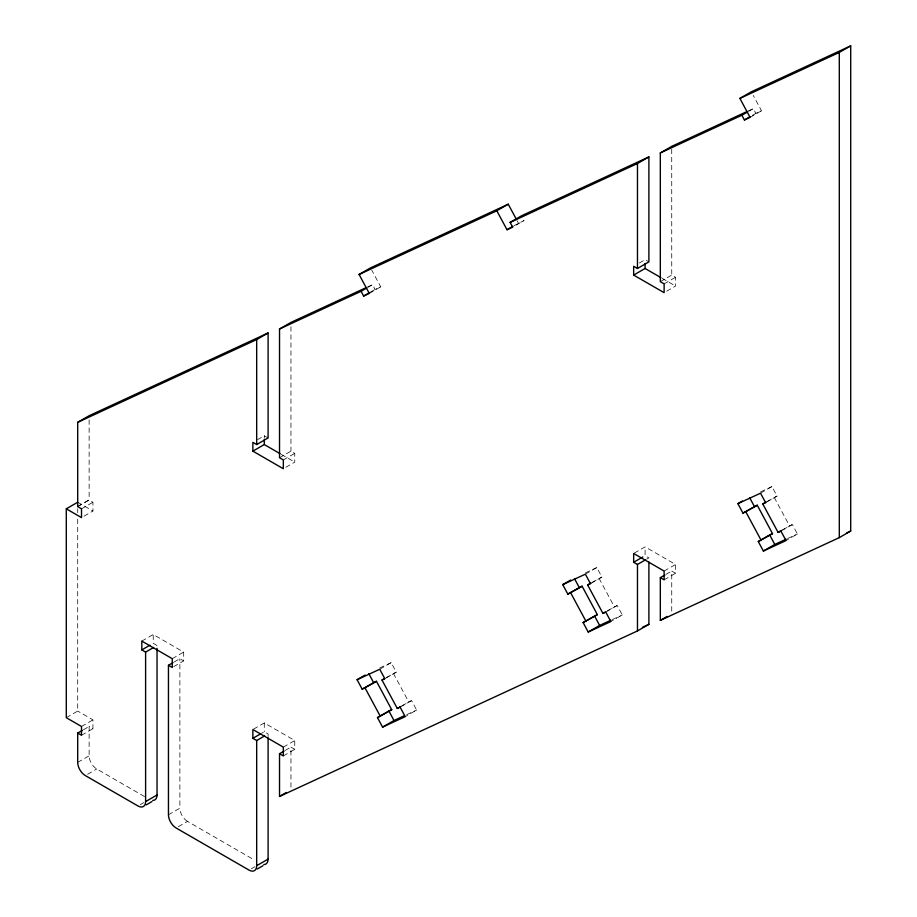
<?xml version="1.0" encoding="UTF-8"?>
<svg xmlns="http://www.w3.org/2000/svg" width="917" height="917" viewBox="0 0 917 917"><rect width="100%" height="100%" fill="white"/><g stroke="black" fill="none" stroke-linecap="round" stroke-linejoin="round"><path stroke-width="0.69" stroke-dasharray="4.58 3.44" d="M66.288 717.69L77.704 711.088L77.704 517.899M77.704 512.672L77.704 508.752M144.519 796.564L96.744 768.985A10.775 6.224 60 0 1 89.132 755.791L89.132 726.482L92.938 728.683L92.938 719.879L77.704 711.088M268.096 736.534L268.096 733.932L264.291 731.732L262.01 733.05M290.953 787.176L290.953 747.126L294.758 749.315L294.758 740.523L264.291 722.94L252.874 729.531M671.737 611.112L671.748 571.062L675.554 573.251L675.554 564.459L645.087 546.876L633.658 553.467M367.935 287.342L372.508 284.706L375.053 289.44L380.715 286.826L371.798 270.24M370.479 292.087L375.053 289.44M369.287 293.429L380.715 286.826M513.864 225.788L524.088 220.538L512.672 227.129M748.731 111.278L753.304 108.642L755.849 113.376L761.511 110.762L753.224 95.368M752.421 115.359L755.849 113.376M750.083 117.365L761.511 110.762M77.704 506.448L89.132 499.845M77.704 506.631L89.132 500.029L92.938 502.229L92.938 511.021L83.802 516.294M81.51 508.82L92.938 502.229M257.436 439.713L264.291 435.758L268.096 437.948M279.525 457.743L290.953 451.141L294.758 453.342L294.758 462.134L285.611 467.418M283.33 459.933L294.758 453.342M639.378 262.984L645.087 259.694L647.941 261.334M660.32 281.679L671.748 275.077L675.554 277.278L675.554 286.07L666.407 291.342M664.126 283.869L675.554 277.278M141.803 641.098L153.231 634.507L183.687 652.09L183.687 660.882L172.27 667.484M172.27 658.693L183.687 652.09M174.173 661.982L179.881 658.693L183.687 660.882M81.51 726.482L92.938 719.879M83.424 729.783L89.132 726.482M81.51 735.274L92.938 728.683M77.704 762.394L89.132 755.791M87.608 774.257L96.744 768.985M140.278 804.668L143.705 802.696M379.741 669.25L391.158 662.647L396.259 672.127L384.831 678.729M386.573 677.399L396.259 672.127M283.33 747.126L294.758 740.523M168.453 814.789L179.881 808.186L179.881 658.693M585.378 574.168L596.795 567.577L601.896 577.045L590.468 583.648M285.233 750.415L290.953 747.126M283.33 755.917L294.758 749.315M592.21 582.318L601.896 577.045M178.356 826.653L187.492 821.38L254.296 859.951M760.537 493.186L771.954 486.583L777.054 496.063L765.626 502.654M646.611 559.187L648.892 557.868L645.087 555.668L645.087 546.876M401.864 705.826L411.55 700.565L416.639 710.045L405.211 716.636M400.121 707.156L411.55 700.565M767.369 501.324L777.054 496.063M664.126 571.062L675.554 564.459M666.029 574.351L671.748 571.062M607.501 610.745L617.187 605.484L622.276 614.963L610.848 621.554M605.759 612.075L617.187 605.484M664.126 579.853L675.554 573.251M782.659 529.762L792.345 524.501L797.435 533.969L786.018 540.572M780.917 531.092L792.345 524.501M251.35 868.789L254.777 866.817M367.327 287.101L372.508 284.706M748.123 111.037L753.304 108.642M379.844 667.885L391.158 662.647M585.482 572.804L596.795 567.577M760.64 491.821L771.954 486.583M406.735 714.618L416.639 710.045M612.373 619.537L622.276 614.963M787.531 538.554L797.435 533.969M662.143 278.332L675.554 286.07M281.347 454.396L294.758 462.134M77.704 502.229L92.938 511.021M157.036 645.499L153.231 643.298L153.231 634.507M774.223 497.369L789.514 525.808M517.154 220.779L518.437 223.152M599.065 578.363L614.356 606.79M393.427 673.433L408.718 701.872M671.737 149.207L671.748 275.077M290.953 326.704L290.953 451.141M264.291 435.758L264.291 438.269M264.291 722.94L264.291 731.732M89.121 419.871L89.132 500.029M187.492 821.38A10.775 6.224 60 0 1 179.881 808.186"/><path stroke-width="1.38" d="M77.704 502.229L66.288 508.82L66.288 717.69L81.51 726.482L81.51 735.274L77.704 733.073L77.704 762.394A10.775 6.224 60 0 0 85.327 775.576L137.997 805.986A10.775 6.224 60 0 0 145.608 801.596L157.036 794.993L157.036 648.342M173.026 662.647L168.453 665.284L168.453 814.789A10.775 6.224 60 0 0 176.075 827.971L249.057 870.118A10.775 6.224 60 0 0 256.68 865.717L256.68 740.523L264.669 735.904M263.787 864.559A10.775 6.224 60 0 0 268.096 859.126L268.096 737.841M648.892 562.018L648.892 624.351L637.475 630.942L279.525 796.449L279.525 753.717L284.098 751.08M637.475 630.942L637.475 564.459L645.465 559.84M66.288 508.82L81.51 517.624L81.51 508.82L77.704 506.631L77.704 422.324L89.121 415.733L268.096 332.974L268.096 437.948L256.68 444.55L252.863 442.349L252.863 451.141L283.33 468.736L283.33 459.933L279.525 457.743L279.525 329.008L361.08 291.297L363.625 296.042L369.287 293.429L359.097 274.47L496.819 210.795L507.009 229.743L512.672 227.129L510.116 222.395L521.544 215.793L648.892 156.91L648.892 261.884L637.475 268.486L633.658 266.285L633.658 275.077L664.126 292.672L664.126 283.869L660.32 281.679L660.32 152.944L741.876 115.233L744.421 119.978L750.083 117.365L739.893 98.406L751.321 91.803L850.712 45.85L850.712 531.035L839.296 537.626L660.32 620.385L660.32 577.653L664.894 575.016M359.097 274.47L370.525 267.879L508.236 204.193L516.523 219.599M77.704 422.324L256.68 339.577L268.096 332.974M279.525 329.008L290.953 322.417L366.032 287.697M496.819 210.795L508.236 204.193M361.08 291.297L366.789 288.007M363.625 296.042L369.345 292.741M507.009 229.743L512.718 226.453M510.116 222.395L637.475 163.513L648.892 156.91M660.32 152.944L671.737 146.353L746.828 111.633M739.893 98.406L839.296 52.441L850.712 45.85M741.876 115.233L747.584 111.943M744.421 119.978L750.14 116.677M252.863 451.141L264.291 444.55L280.132 453.697M633.658 275.077L645.087 268.486L660.928 277.633M168.453 665.284L172.27 667.484L172.27 658.693L141.803 641.098L141.803 649.889L149.803 645.281M141.803 649.889L145.608 652.09L153.609 647.471M77.704 733.073L82.278 730.436M279.525 753.717L283.33 755.917L283.33 747.126L252.874 729.531L252.874 738.323L260.864 733.715M384.292 678.718L381.999 680.036L397.29 708.463L400.121 707.156L405.211 716.636L382.572 727.101L377.483 717.621L391.731 709.724L376.451 681.285L362.192 689.194L357.091 679.715L365.092 675.095M146.239 804.874L151.947 801.573M362.192 689.194L376.451 681.285M591.064 582.971L587.637 584.954L602.928 613.381L605.759 612.075L610.848 621.554L588.21 632.019L583.12 622.551L597.368 614.642L582.089 586.204L567.829 594.113L562.729 584.633L570.729 580.014M567.829 594.113L582.089 586.204M660.32 577.653L664.126 579.853L664.126 571.062L633.658 553.467L633.658 562.259L642.806 556.986M766.222 501.989L762.795 503.972L778.086 532.399L780.917 531.092L786.018 540.572L763.38 551.037L758.279 541.557L772.527 533.66L757.247 505.221L742.988 513.13L737.898 503.651L742.461 501.014M377.483 717.621L388.9 711.03L394.001 720.51L403.904 715.925M397.29 708.463L400.718 706.491M742.988 513.13L757.247 505.221M382.572 727.101L394.001 720.51M279.525 796.449L286.379 792.494M583.12 622.551L597.368 614.642M602.928 613.381L605.209 612.063M588.21 632.019L599.638 625.428L610.963 620.19M758.279 541.557L769.707 534.966L774.796 544.446L786.121 539.207M778.086 532.399L781.513 530.416M763.38 551.037L774.796 544.446M660.32 620.385L667.175 616.419M256.68 865.717L268.096 859.126M257.299 868.995L263.007 865.705M357.091 679.715L379.741 669.25L384.831 678.729L381.999 680.036M562.729 584.633L585.378 574.168L590.468 583.648L587.637 584.954M737.898 503.651L760.537 493.186L765.626 502.654L762.795 503.972M389.255 710.87L391.731 709.724M769.879 534.886L771.472 534.141M771.644 534.061L772.527 533.66M642.404 627.343L648.892 624.351M846.827 532.834L850.712 531.035M633.658 562.259L637.475 564.459M252.874 738.323L256.68 740.523M749.636 497.644L754.416 506.528M745.819 511.812L761.11 540.251M574.478 578.627L579.257 587.522M594.537 615.949L599.638 625.428M570.661 592.806L585.952 621.233M368.84 673.708L373.62 682.592M365.023 687.888L380.314 716.315M839.296 52.441L839.296 537.626M645.087 263.454L645.087 268.486M637.475 163.513L637.475 268.486M264.291 439.518L264.291 444.55M256.68 339.577L256.68 444.55M145.608 652.09L145.608 801.596M157.036 794.993A10.775 6.224 60 0 1 152.726 800.426"/></g></svg>
